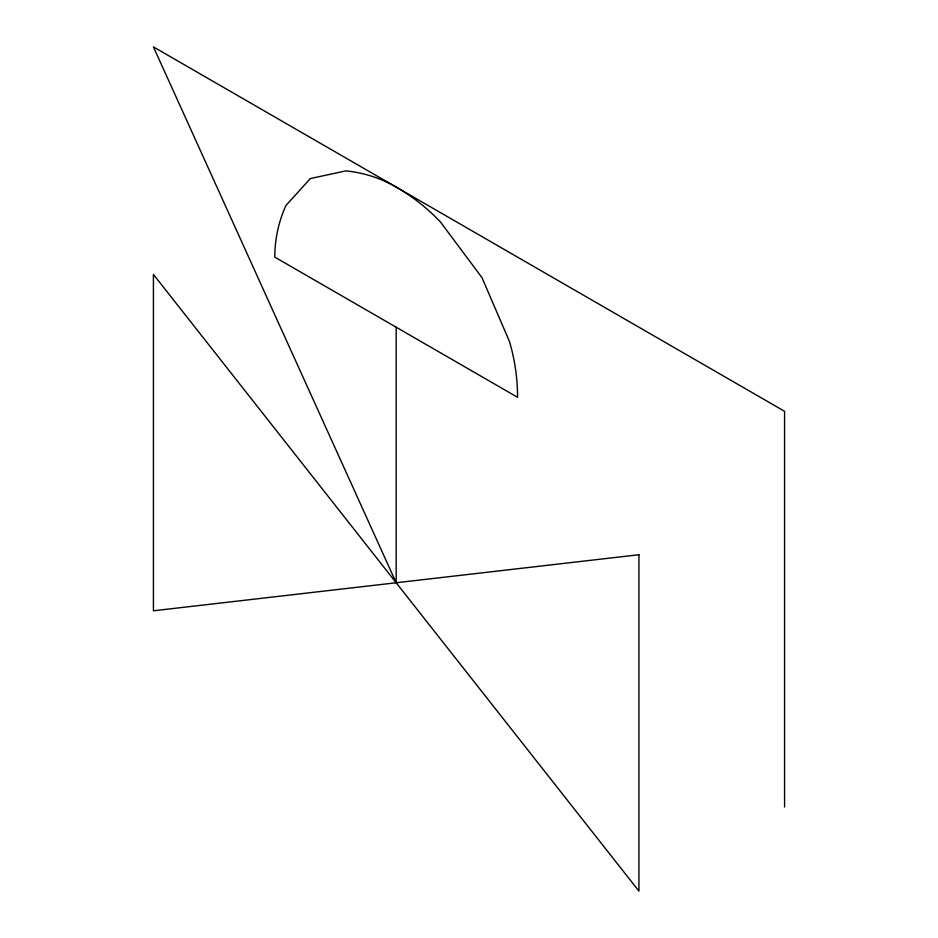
<?xml version="1.0" encoding="UTF-8"?>
<svg xmlns="http://www.w3.org/2000/svg" width="938" height="938" viewBox="0 0 938 938"><rect width="100%" height="100%" fill="white"/><g stroke="black" fill="none" stroke-linecap="round" stroke-linejoin="round"><path stroke-width="1.41" d="M784.578 807.008L784.578 411.301L153.422 46.9L396.176 582.756L396.176 327.21M310.349 178.548L285.926 205.504A125.246 125.246 0 0 0 274.799 257.129L517.553 397.29A196.148 196.148 0 0 0 509.428 341.409L482.003 277.66L440.497 222.036A196.148 196.148 0 0 0 396.176 187.049A125.246 125.246 0 0 0 345.899 170.88L310.349 178.548M638.93 554.733L153.422 610.79L153.422 274.424L638.93 891.1L638.93 554.733"/></g></svg>
